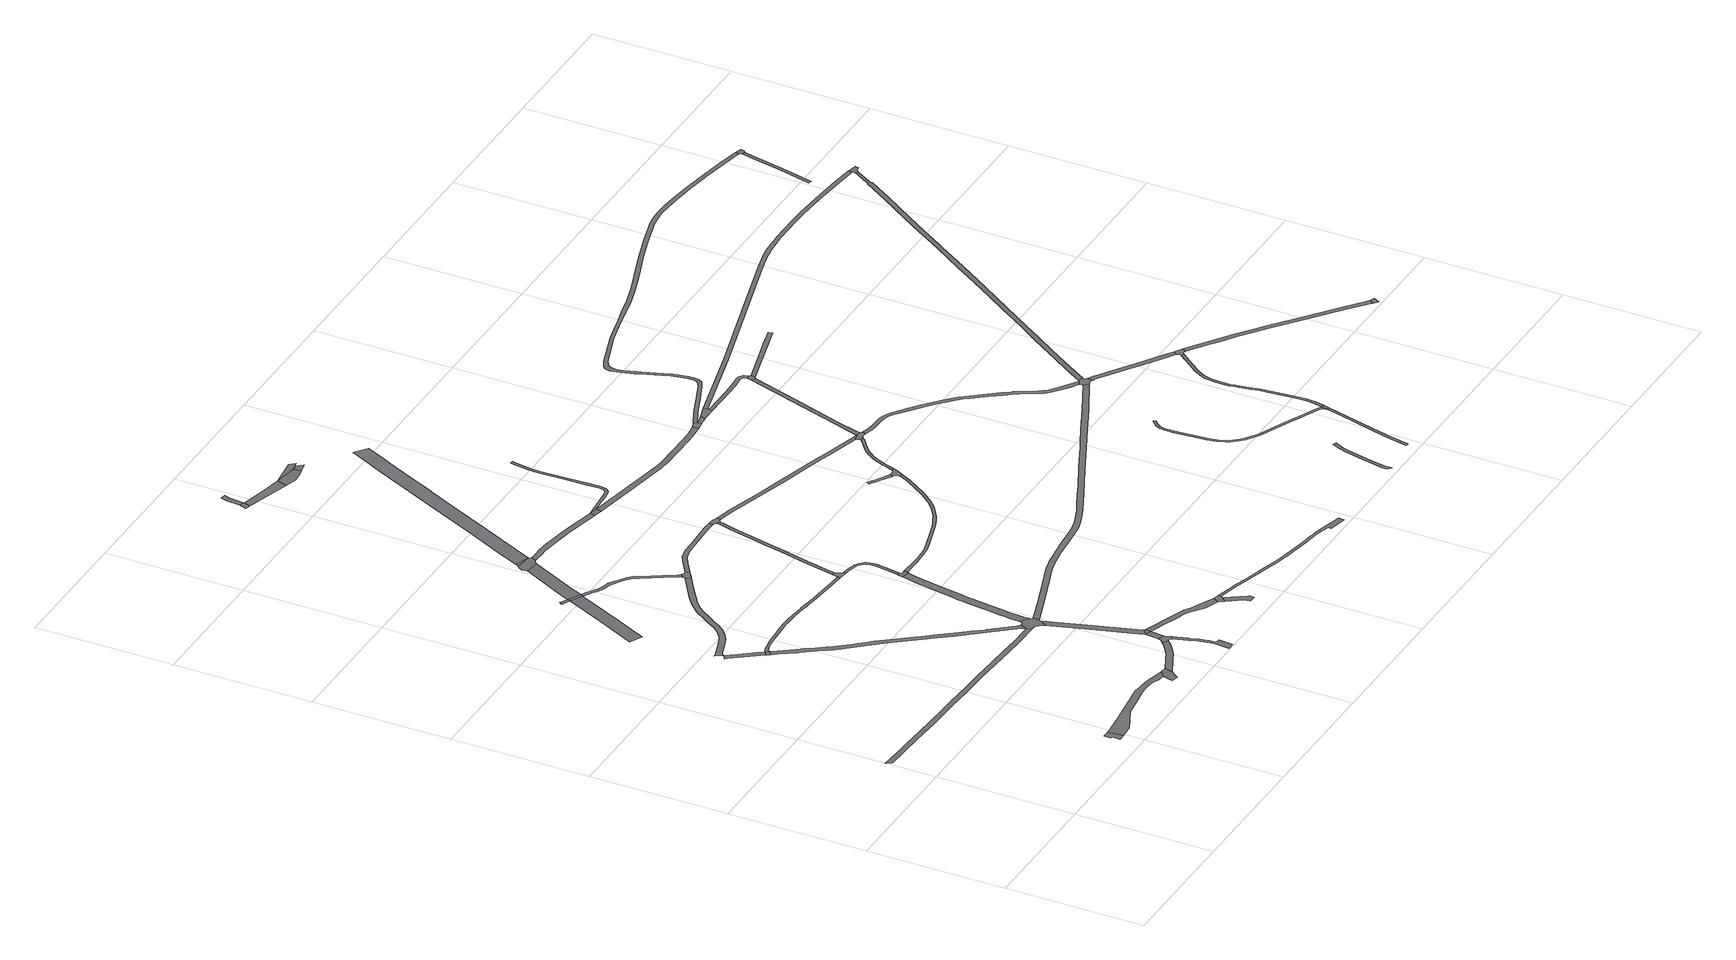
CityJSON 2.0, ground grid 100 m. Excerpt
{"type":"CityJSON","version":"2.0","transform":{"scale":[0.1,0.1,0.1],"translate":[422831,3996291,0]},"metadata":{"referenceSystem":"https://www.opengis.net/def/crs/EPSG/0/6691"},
"CityObjects":{
"road1":{"type":"Road","attributes":{"RoadStructureAttribute.sectionType":"4"},"geometry":[{"type":"MultiSurface","lod":"1","boundaries":[[[0,1,2,3,4,5]]]}]},
"road2":{"type":"Road","attributes":{"RoadStructureAttribute.sectionType":"1"},"geometry":[{"type":"MultiSurface","lod":"1","boundaries":[[[6,7,8,9,10,11,12,13,14,15,16,17,18,19,20,21,22,23,24,25,26,27,28,29,30,31,32]]]}]},
"road3":{"type":"Road","attributes":{"RoadStructureAttribute.sectionType":"1"},"geometry":[{"type":"MultiSurface","lod":"1","boundaries":[[[33,34,35,36,37,38,0,5,39,40,41,42,43,44,45,46,47,48,49,50,51,52,53]]]}]},
"road4":{"type":"Road","attributes":{"RoadStructureAttribute.sectionType":"1"},"geometry":[{"type":"MultiSurface","lod":"1","boundaries":[[[54,55,56,57,58,59,60,61,62,63]]]}]},
"road5":{"type":"Road","attributes":{"RoadStructureAttribute.sectionType":"4"},"geometry":[{"type":"MultiSurface","lod":"1","boundaries":[[[60,59,64,65]]]}]},
"road6":{"type":"Road","attributes":{"RoadStructureAttribute.sectionType":"4"},"geometry":[{"type":"MultiSurface","lod":"1","boundaries":[[[49,48,66,67,68,69,70,71,72]]]}]},
"road7":{"type":"Road","attributes":{"function":"3","RoadStructureAttribute.sectionType":"1"},"geometry":[{"type":"MultiSurface","lod":"1","boundaries":[[[73,74,75,76,77,78,79,80,81,82,83,84]]]}]},
"road8":{"type":"Road","attributes":{"RoadStructureAttribute.sectionType":"1"},"geometry":[{"type":"MultiSurface","lod":"1","boundaries":[[[65,64,85,86,87,88,89,90,91,92,93,94,95,96,97,98,99,100,101,102,103,104,105,106,107,108,109,110,111,112,113,114,115,116,117,118,119,120,121,122,123,124,125,126,127,128,129,130,131,132,133]]]}]},
"road9":{"type":"Road","attributes":{"RoadStructureAttribute.sectionType":"1"},"geometry":[{"type":"MultiSurface","lod":"1","boundaries":[[[134,135,136,137,138,139,140,141,142,143,144,145,146,147,148,149,150,151,152,153,154,155,156,157,54,158,159,160,161,162,163,164,165,166,167,168,169,170,171,172,173,174,175,176,177,178,179,180,181,182,183]]]}]},
"road10":{"type":"Road","attributes":{"RoadStructureAttribute.sectionType":"1"},"geometry":[{"type":"MultiSurface","lod":"1","boundaries":[[[184,185,186,73,187,188]]]}]},
"road11":{"type":"Road","attributes":{"RoadStructureAttribute.sectionType":"1"},"geometry":[{"type":"MultiSurface","lod":"1","boundaries":[[[189,190,191,192,193,194,195,72,71,196,197,198,199,200,201]]]}]},
"road12":{"type":"Road","attributes":{"function":"3","RoadStructureAttribute.sectionType":"4"},"geometry":[{"type":"MultiSurface","lod":"1","boundaries":[[[187,73,84,83,82,202,203,204]]]}]},
"road13":{"type":"Road","attributes":{"RoadStructureAttribute.sectionType":"1"},"geometry":[{"type":"MultiSurface","lod":"1","boundaries":[[[205,206,207,208,209,210,211,60,65,212,213,214,215,216,217,218,219,220,221,222,223,224,225,226,227,228,229,230,231,232,233,234,235,236,237,238,239,240,241,242,243,244]]]}]},
"road14":{"type":"Road","attributes":{"function":"3","RoadStructureAttribute.sectionType":"1"},"geometry":[{"type":"MultiSurface","lod":"1","boundaries":[[[245,246,187,204,203,202,247,248,249]]]}]},
"road15":{"type":"Road","attributes":{"RoadStructureAttribute.sectionType":"4"},"geometry":[{"type":"MultiSurface","lod":"1","boundaries":[[[250,251,252,189,201,253,254,255,256,257,258,259,260]]]}]},
"road16":{"type":"Road","attributes":{"RoadStructureAttribute.sectionType":"1"},"geometry":[{"type":"MultiSurface","lod":"1","boundaries":[[[259,258,261,262,263,264,265,266,267,268,269,270,271,272,273,274,275,276,277,278,279,280]]]}]},
"road17":{"type":"Road","attributes":{"RoadStructureAttribute.sectionType":"4"},"geometry":[{"type":"MultiSurface","lod":"1","boundaries":[[[281,282,283,284,285,286,287,288,289,105,104,16,15,290,291,292,293,294,295,296,297,298,299,300,301,302,303,304,305,306,307,308]]]}]},
"road18":{"type":"Road","attributes":{"RoadStructureAttribute.sectionType":"1"},"geometry":[{"type":"MultiSurface","lod":"1","boundaries":[[[309,310,250,260,311]]]}]},
"road19":{"type":"Road","attributes":{"RoadStructureAttribute.sectionType":"1"},"geometry":[{"type":"MultiSurface","lod":"1","boundaries":[[[202,82,312,313,314,315,316,317,318,319,320,321,322,323,324,325,326,327,328,329,330,331,332,333,334,335,336,337,338,339,340,341,342,343,344,345,346,347,348,349,350,351,352,353,354]]]}]},
"road20":{"type":"Road","attributes":{"RoadStructureAttribute.sectionType":"1"},"geometry":[{"type":"MultiSurface","lod":"1","boundaries":[[[296,295,355,356,309,357,358,359]]]}]},
"road21":{"type":"Road","attributes":{"RoadStructureAttribute.sectionType":"4"},"geometry":[{"type":"MultiSurface","lod":"1","boundaries":[[[357,309,311,360,361,362]]]}]},
"road22":{"type":"Road","attributes":{"function":"3","RoadStructureAttribute.sectionType":"4"},"geometry":[{"type":"MultiSurface","lod":"1","boundaries":[[[363,364,365,366,367,368,369,370,371,245,249,372,373,374,375,376,377,378,379,380,381,382]]]}]},
"road23":{"type":"Road","attributes":{"function":"3","RoadStructureAttribute.sectionType":"1"},"geometry":[{"type":"MultiSurface","lod":"1","boundaries":[[[383,363,382]]]}]},
"road24":{"type":"Road","attributes":{"RoadStructureAttribute.sectionType":"4"},"geometry":[{"type":"MultiSurface","lod":"1","boundaries":[[[334,333,384,385,386,134,183,387,388,389,390,391,392,393,394]]]}]},
"road25":{"type":"Road","attributes":{"RoadStructureAttribute.sectionType":"1"},"geometry":[{"type":"MultiSurface","lod":"1","boundaries":[[[395,396,397,398,399,400,401,402,403,404,405,406,407,408,409,410,411,281,308,412,413,414,415,416,417,418,419,420,421,422,423]]]}]},
"road26":{"type":"Road","attributes":{"RoadStructureAttribute.sectionType":"1"},"geometry":[{"type":"MultiSurface","lod":"1","boundaries":[[[360,311,424,425,426,427,428,429,430,431,432,433,434,435,436,437,438,439,440,441,442]]]}]},
"road27":{"type":"Road","attributes":{"RoadStructureAttribute.sectionType":"4"},"geometry":[{"type":"MultiSurface","lod":"1","boundaries":[[[443,234,233,444,445,446,447,448,449,450,451,452,453]]]}]},
"road28":{"type":"Road","attributes":{"RoadStructureAttribute.sectionType":"1"},"geometry":[{"type":"MultiSurface","lod":"1","boundaries":[[[446,445,454,455,456,457,458,459,460,461,462,463,464,465,466,467,468,469,470,471,472,473,474,475,476,477,478,479,480,481,482,483]]]}]},
"road29":{"type":"Road","attributes":{"RoadStructureAttribute.sectionType":"4"},"geometry":[{"type":"MultiSurface","lod":"1","boundaries":[[[467,484,485,395,423,486,487,488,489,490,491,492,493,468]]]}]},
"road30":{"type":"Road","attributes":{"RoadStructureAttribute.sectionType":"4"},"geometry":[{"type":"MultiSurface","lod":"1","boundaries":[[[436,435,494,495,496,497,498]]]}]},
"road31":{"type":"Road","attributes":{"RoadStructureAttribute.sectionType":"1"},"geometry":[{"type":"MultiSurface","lod":"1","boundaries":[[[377,376,499,500,501,502,503,504,505,506,507,508,509,510,511,512]]]}]},
"road32":{"type":"Road","attributes":{"RoadStructureAttribute.sectionType":"4"},"geometry":[{"type":"MultiSurface","lod":"1","boundaries":[[[513,514,515,516,517]]]}]},
"road33":{"type":"Road","attributes":{"RoadStructureAttribute.sectionType":"1"},"geometry":[{"type":"MultiSurface","lod":"1","boundaries":[[[518,519,520,521,522,523,524,525,526,527,528,390,389,529,530,531,532,533,534,535,536,537,538,539,540,541,542,543]]]}]},
"road34":{"type":"Road","attributes":{"RoadStructureAttribute.sectionType":"1"},"geometry":[{"type":"MultiSurface","lod":"1","boundaries":[[[495,494,544,545,546,547,548,549,550]]]}]},
"road35":{"type":"Road","attributes":{"RoadStructureAttribute.sectionType":"1"},"geometry":[{"type":"MultiSurface","lod":"1","boundaries":[[[551,552,513,517,553,554,555]]]}]},
"road36":{"type":"Road","attributes":{"RoadStructureAttribute.sectionType":"1"},"geometry":[{"type":"MultiSurface","lod":"1","boundaries":[[[556,557,558,559,560,561,562,563,564,443,453,565,566,567,568,569,570,571,572]]]}]},
"road37":{"type":"Road","attributes":{"RoadStructureAttribute.sectionType":"1"},"geometry":[{"type":"MultiSurface","lod":"1","boundaries":[[[517,516,573,574,575,576,577,578,579,580,581]]]}]},
"road38":{"type":"Road","attributes":{"function":"3","RoadStructureAttribute.sectionType":"3"},"geometry":[{"type":"MultiSurface","lod":"1","boundaries":[[[582,583,584,585,586,587,588,589,590,591,592,593,594,383,382,595,596,597,598,599,600,601,602,603,604,605,606,607,608,609,610]]]}]},
"road39":{"type":"Road","attributes":{"RoadStructureAttribute.sectionType":"4"},"geometry":[{"type":"MultiSurface","lod":"1","boundaries":[[[506,505,611,612]]]}]},
"road40":{"type":"Road","attributes":{"RoadStructureAttribute.sectionType":"4"},"geometry":[{"type":"MultiSurface","lod":"1","boundaries":[[[543,542,613,614,615,616,617,556,572,618,619,620,621,622,623,624,625,626,627,628]]]}]},
"road41":{"type":"Road","attributes":{"RoadStructureAttribute.sectionType":"4"},"geometry":[{"type":"MultiSurface","lod":"1","boundaries":[[[578,577,629,630,631,632,633]]]}]},
"road42":{"type":"Road","attributes":{"RoadStructureAttribute.sectionType":"1"},"geometry":[{"type":"MultiSurface","lod":"1","boundaries":[[[634,635,578,633,636]]]}]},
"road43":{"type":"Road","attributes":{"RoadStructureAttribute.sectionType":"1"},"geometry":[{"type":"MultiSurface","lod":"1","boundaries":[[[637,632,631,638]]]}]},
"road44":{"type":"Road","attributes":{"RoadStructureAttribute.sectionType":"1"},"geometry":[{"type":"MultiSurface","lod":"1","boundaries":[[[639,640,641,642,643,644,645,646,647,648,649,650,651,652,653,654,655,656,657,487,486,658,659,660,661,662,663,664,665,666,667,668,669,670,671,672,673,674,675,676,677,678,679,680]]]}]},
"road45":{"type":"Road","attributes":{"RoadStructureAttribute.sectionType":"1"},"geometry":[{"type":"MultiSurface","lod":"1","boundaries":[[[497,496,681,682,683,684,685,686,687,688,689,690,691,692,693,694,695,696,697,698,699,700,701,702,703,704,705,706,707,708,709,710,711,712,713,714,715]]]}]},
"road46":{"type":"Road","attributes":{"RoadStructureAttribute.sectionType":"1"},"geometry":[{"type":"MultiSurface","lod":"1","boundaries":[[[716,717,718,719,720,721,722,723,724,725,726,727,728,729,730,506,612,731,732,733,734,735,736,737,738,739,740,741,742,743,744,745,746]]]}]},
"road47":{"type":"Road","attributes":{"RoadStructureAttribute.sectionType":"1"},"geometry":[{"type":"MultiSurface","lod":"1","boundaries":[[[612,611,747,748,749,750,751,752,753,754,755,756,757,758,759,760,761,762,763,764,765,766]]]}]},
"road48":{"type":"Road","attributes":{"RoadStructureAttribute.sectionType":"1"},"geometry":[{"type":"MultiSurface","lod":"1","boundaries":[[[624,623,767,768,769,770,771,772,773,774,775,776,777,778,779,780,781,782,783,784,785]]]}]},
"road49":{"type":"Road","attributes":{"RoadStructureAttribute.sectionType":"1"},"geometry":[{"type":"MultiSurface","lod":"1","boundaries":[[[786,787,788,789,790,791,792,793,794,795,796,797,798,799,800,801,802,803,804,805,806,807,808,809,810,811,812,813,814,815,816,304,303,817,818,819,820,821,822,823,824,825,826,827,828,829,830,831,832,833,834,835,836]]]}]},
"road50":{"type":"Road","attributes":{"RoadStructureAttribute.sectionType":"1"},"geometry":[{"type":"MultiSurface","lod":"1","boundaries":[[[837,838,839,840,841,842,843]]]}]},
"road51":{"type":"Road","attributes":{"RoadStructureAttribute.sectionType":"4"},"geometry":[{"type":"MultiSurface","lod":"1","boundaries":[[[844,845,846,847,848,841,840,849,850,851,852,853,854,855,856,639,680,857,858]]]}]},
"road52":{"type":"Road","attributes":{"RoadStructureAttribute.sectionType":"1"},"geometry":[{"type":"MultiSurface","lod":"1","boundaries":[[[859,860,861,862,863,864,865,866,867,868,869,870,871,872,844,858,873,874,875,876,877,878,879,880,881,882,883,884,885,886,887]]]}]},
"road53":{"type":"Road","attributes":{"RoadStructureAttribute.sectionType":"4"},"geometry":[{"type":"MultiSurface","lod":"1","boundaries":[[[888,757,756,889,890,891,892]]]}]},
"road54":{"type":"Road","attributes":{"RoadStructureAttribute.sectionType":"4"},"geometry":[{"type":"MultiSurface","lod":"1","boundaries":[[[777,776,893,894,895,896,897,898,860,859,899,900,901,902,903,904,905,906,907]]]}]},
"road55":{"type":"Road","attributes":{"RoadStructureAttribute.sectionType":"1"},"geometry":[{"type":"MultiSurface","lod":"1","boundaries":[[[908,909,891,890,910,911]]]}]},
"road56":{"type":"Road","attributes":{"RoadStructureAttribute.sectionType":"4"},"geometry":[{"type":"MultiSurface","lod":"1","boundaries":[[[912,913,908,911,914,915,916,917,918,919]]]}]},
"road57":{"type":"Road","attributes":{"RoadStructureAttribute.sectionType":"1"},"geometry":[{"type":"MultiSurface","lod":"1","boundaries":[[[920,921,922,777,907,923,924,925,926,927,928,929,930]]]}]},
"road58":{"type":"Road","attributes":{"RoadStructureAttribute.sectionType":"1"},"geometry":[{"type":"MultiSurface","lod":"1","boundaries":[[[931,932,933,934,935,936,937,938,939,940,941,942,943,944,945,946,947,948]]]}]},
"road59":{"type":"Road","attributes":{"RoadStructureAttribute.sectionType":"1"},"geometry":[{"type":"MultiSurface","lod":"1","boundaries":[[[949,950,951,952,953,954,915,914,955,956,957,958,959,960,961,962,963,964,965,966,967,968,969,970,971,972,973]]]}]},
"road60":{"type":"Road","attributes":{"RoadStructureAttribute.sectionType":"1"},"geometry":[{"type":"MultiSurface","lod":"1","boundaries":[[[904,903,974,975,976,977,978,979,980,981,982,983,984,985,986,987,988,989,990,991,992,993,994,995,996,997,998,999,1000,1001,1002,1003,1004,1005,1006,1007,1008,1009,1010,1011,1012,1013,1014,1015,1016,1017,1018,1019,1020,1021,1022,1023,1024]]]}]},
"road61":{"type":"Road","attributes":{"RoadStructureAttribute.sectionType":"4"},"geometry":[{"type":"MultiSurface","lod":"1","boundaries":[[[968,967,1025,1026,1027,1028,920,930,1029,1030,1031,1032,1033,1034,1035,1036,1037,1038,1039]]]}]},
"road62":{"type":"Road","attributes":{"RoadStructureAttribute.sectionType":"1"},"geometry":[{"type":"MultiSurface","lod":"1","boundaries":[[[1040,1041,1042,1043,1044,1045,1046,1047,1048,1049,1050,1051,1052,1053,1054,1055,1056,1057,1058,1059,1060,1061,1062,1063,1064,1065,1066,1067,1068,1069,1070,1071,1072,1073,1074,1075,1076,1077,1078,1079,1080,1081,1082,1083,1084,1085,1086,1087,1088,1089]]]}]},
"road63":{"type":"Road","attributes":{"RoadStructureAttribute.sectionType":"1"},"geometry":[{"type":"MultiSurface","lod":"1","boundaries":[[[1067,1090,1091,1092,1093,1094,1095,1096,1097,1098,1099,1100,1101]]]}]},
"road64":{"type":"Road","attributes":{"RoadStructureAttribute.sectionType":"1"},"geometry":[{"type":"MultiSurface","lod":"1","boundaries":[[[1102,1103,1104,1035,1034,1105,1106,1107,1108]]]}]},
"road65":{"type":"Road","attributes":{"RoadStructureAttribute.sectionType":"4"},"geometry":[{"type":"MultiSurface","lod":"1","boundaries":[[[1068,1067,1101,1109]]]}]},
"road66":{"type":"Road","attributes":{"RoadStructureAttribute.sectionType":"4"},"geometry":[{"type":"MultiSurface","lod":"1","boundaries":[[[1110,1111,1112,1113,1114,1115,999,998,1116,1117,1118,1119,1120,1121,1122,1123,786,836,1124,1125,1126,1127,1128,1129,1130,1131,1132,1133,1134,1135,1136,1137,1138,1139]]]}]},
"road67":{"type":"Road","attributes":{"RoadStructureAttribute.sectionType":"1"},"geometry":[{"type":"MultiSurface","lod":"1","boundaries":[[[1140,1141,1142,1143,1144,1145,1146,1147,1148,1149,1150,1151,1152,1153,1154,1155,1156,1157,1158,1159,1160,1161,1162,1068,1109,1163,1164,1165,1166,1167,1168,1169,1170,1171,1172,1173,1174,1175,1176,1177,1178,1179,1180,1181,1182,1183,1184,1185]]]}]},
"road68":{"type":"Road","attributes":{"RoadStructureAttribute.sectionType":"1"},"geometry":[{"type":"MultiSurface","lod":"1","boundaries":[[[1131,1130,1186,1187,1188,1189,1190,1191,1192,1193,1194,1195,1196,1197,1198,1199]]]}]},
"road69":{"type":"Road","attributes":{"RoadStructureAttribute.sectionType":"4"},"geometry":[{"type":"MultiSurface","lod":"1","boundaries":[[[1194,1193,1200,1201,1202,1203,1204,1205,1140,1185,1206,1207,1208,1209,1210,1211,1212,1213]]]}]},
"road70":{"type":"Road","attributes":{"RoadStructureAttribute.sectionType":"1"},"geometry":[{"type":"MultiSurface","lod":"1","boundaries":[[[1214,1215,1216,1217,1218,1219,1220,1221,1222,1223,1224,1225,1226,1227,1228,1229,1230,1231,1232,1233,1234,1235,1236,1237,1238,1239,1240,1241,1242,1243,1244,1245,1246,1247,1248,1249,888,892,1250,1251,1252,1253,1254,1255,1256,1257,1258,1259,1260,1261,1262,1263,1264,1265,1266,1267,1268,1269,1270,1271,1272,1273,1274,1275,1276,1277,1278,1279,1280,1281,1282,1283,1284,1285,1286,1287,1288,1289,1290,1291,1292,1293,1294,1295,1296,1297,1298,1299]]]}]},
"road71":{"type":"Road","attributes":{"RoadStructureAttribute.sectionType":"1"},"geometry":[{"type":"MultiSurface","lod":"1","boundaries":[[[1300,1301,1302,1303,1304,1305,1306,1307,1308,1309,912,919,1310,1311,1312,1313,1314,1315,1316,1317,1318,1319,1320,1321,1322,1323,1324,1325,1326,1327,1328,1329,1330,1331,1332,1333,1334]]]}]},
"road72":{"type":"Road","attributes":{"RoadStructureAttribute.sectionType":"1"},"geometry":[{"type":"MultiSurface","lod":"1","boundaries":[[[1213,1212,1335,1336,1337,1338,1339,1340,1341,1342,1343,1344,1345,1346,1347,1348,1349,1350,1351,1352,1353,1354,1355,1356,1357,1358]]]}]},
"road73":{"type":"Road","attributes":{"RoadStructureAttribute.sectionType":"1"},"geometry":[{"type":"MultiSurface","lod":"1","boundaries":[[[1359,1360,1361,1362,1363,1364,1365,1366,1367,1368,1369,1370,1371,1372,1373,1374,1375,1376,1377,1378,1379,1380,1381,1110,1139,1382,1383,1384,1385,1386,1387,1388,1389,1390,1391,1392,1393,1394,1395,1396,1397,1398,1399,1400]]]}]},
"road74":{"type":"Road","attributes":{"RoadStructureAttribute.sectionType":"4"},"geometry":[{"type":"MultiSurface","lod":"1","boundaries":[[[1351,1350,1401,1402]]]}]},
"road75":{"type":"Road","attributes":{"RoadStructureAttribute.sectionType":"1"},"geometry":[{"type":"MultiSurface","lod":"1","boundaries":[[[1403,1404,1405,1406,1407,1408,1409,1410]]]}]},
"road76":{"type":"Road","attributes":{"RoadStructureAttribute.sectionType":"4"},"geometry":[{"type":"MultiSurface","lod":"1","boundaries":[[[1328,1327,1411,1412,1413,1414,1415,1416,1359,1400,1417,1418,1419,1420,1421,1422,1423,1424]]]}]},
"road77":{"type":"Road","attributes":{"RoadStructureAttribute.sectionType":"4"},"geometry":[{"type":"MultiSurface","lod":"1","boundaries":[[[1293,1292,1425,1426,1427,1428,1403,1410,1429,1430,1431,1432,1433]]]}]}
},
"vertices":[
[979,254,0],[930,254,0],[930,209,0],[944,200,0],[942,146,0],[992,144,0],
[2,1369,0],[30,1329,0],[354,1313,0],[575,1301,0],[816,1293,0],[999,1283,0],[1210,1277,0],[1561,1258,0],[1689,1250,0],[1884,1250,0],[1855,1286,0],[1843,1285,0],[1689,1285,0],[1562,1293,0],[1395,1302,0],[1211,1312,0],[1034,1317,0],[1001,1318,0],[817,1328,0],[768,1329,0],[730,1331,0],[576,1336,0],[455,1342,0],[360,1347,0],[356,1348,0],[285,1351,0],[219,1355,0],
[1502,320,0],[1489,319,0],[1388,304,0],[1257,285,0],[1178,277,0],[984,254,0],[1090,156,0],[1264,236,0],[1393,254,0],[1496,269,0],[1517,272,0],[1550,276,0],[1577,274,0],[1647,264,0],[1694,245,0],[1742,237,0],[1783,273,0],[1652,304,0],[1581,313,0],[1550,316,0],[1542,317,0],
[695,2881,0],[663,2857,0],[672,2844,0],[716,2784,0],[802,2669,0],[820,2643,0],[853,2665,0],[834,2692,0],[822,2709,0],[749,2808,0],
[838,2617,0],[871,2640,0],
[1738,219,0],[1730,184,0],[1725,161,0],[1769,151,0],[1785,171,0],[1817,212,0],[1832,269,0],
[837,4061,0],[699,3769,0],[593,3545,0],[569,3497,0],[659,3452,0],[683,3501,0],[709,3556,0],[789,3727,0],[823,3797,0],[925,4014,0],[912,4021,0],[850,4054,0],
[851,2598,0],[868,2574,0],[939,2472,0],[961,2445,0],[971,2433,0],[992,2400,0],[1011,2371,0],[1049,2313,0],[1078,2273,0],[1156,2181,0],[1218,2107,0],[1257,2064,0],[1302,2009,0],[1461,1799,0],[1477,1778,0],[1566,1664,0],[1703,1491,0],[1738,1447,0],[1850,1312,0],[1862,1293,0],[1885,1333,0],[1880,1335,0],[1876,1337,0],[1873,1340,0],[1870,1343,0],[1863,1351,0],[1736,1506,0],[1730,1513,0],[1675,1586,0],[1627,1650,0],[1567,1728,0],[1523,1784,0],[1493,1823,0],[1454,1874,0],[1451,1878,0],[1410,1932,0],[1392,1956,0],[1333,2033,0],[1287,2090,0],[1249,2133,0],[1213,2175,0],[1187,2207,0],[1110,2297,0],[1082,2336,0],[1044,2393,0],[1003,2457,0],[989,2475,0],[971,2496,0],[900,2597,0],
[1415,3522,0],[1226,3396,0],[1167,3355,0],[1150,3338,0],[1120,3309,0],[1105,3294,0],[1085,3268,0],[1033,3194,0],[1002,3147,0],[987,3123,0],[968,3091,0],[953,3073,0],[939,3056,0],[924,3042,0],[905,3026,0],[903,3025,0],[879,3008,0],[857,2995,0],[805,2975,0],[801,2973,0],[718,2946,0],[694,2940,0],[672,2935,0],[662,2934,0],[695,2883,0],[700,2891,0],[704,2895,0],[709,2899,0],[717,2903,0],[730,2908,0],[815,2935,0],[846,2948,0],[874,2959,0],[901,2974,0],[929,2994,0],[950,3012,0],[968,3028,0],[984,3047,0],[1000,3068,0],[1035,3125,0],[1037,3128,0],[1066,3171,0],[1117,3244,0],[1136,3268,0],[1148,3281,0],[1178,3310,0],[1192,3324,0],[1249,3363,0],[1321,3412,0],[1437,3489,0],
[791,4114,0],[777,4092,0],[802,4079,0],[847,4083,0],[813,4102,0],
[2100,424,0],[2081,403,0],[2014,355,0],[1987,340,0],[1949,324,0],[1921,311,0],[1846,276,0],[1940,270,0],[2007,300,0],[2038,317,0],[2089,354,0],[2111,369,0],[2140,401,0],
[936,4036,0],[922,4043,0],[860,4076,0],
[1207,2710,0],[1160,2707,0],[1052,2700,0],[986,2695,0],[943,2690,0],[919,2686,0],[886,2677,0],[872,2643,0],[876,2648,0],[880,2652,0],[884,2655,0],[892,2658,0],[923,2667,0],[946,2671,0],[983,2675,0],[987,2675,0],[1053,2680,0],[1161,2688,0],[1208,2690,0],[1227,2689,0],[1255,2688,0],[1330,2685,0],[1425,2674,0],[1467,2667,0],[1469,2667,0],[1578,2656,0],[1621,2652,0],[1803,2636,0],[1867,2630,0],[1869,2650,0],[1804,2656,0],[1623,2672,0],[1578,2676,0],[1570,2677,0],[1519,2682,0],[1472,2687,0],[1428,2694,0],[1418,2695,0],[1332,2705,0],[1256,2708,0],
[1037,4468,0],[878,4148,0],[960,4088,0],[977,4123,0],[1141,4454,0],
[2131,465,0],[2131,462,0],[2125,450,0],[2145,403,0],[2146,404,0],[2150,404,0],[2163,401,0],[2166,399,0],[2170,396,0],[2195,404,0],[2179,453,0],
[2174,385,0],[2207,285,0],[2224,230,0],[2229,211,0],[2236,167,0],[2241,126,0],[2242,110,0],[2232,9,0],[2287,9,0],[2298,114,0],[2267,118,0],[2266,128,0],[2261,171,0],[2259,179,0],[2253,216,0],[2252,222,0],[2249,236,0],[2230,293,0],[2228,301,0],[2204,376,0],
[1919,1361,0],[1917,1349,0],[1916,1345,0],[1913,1341,0],[1909,1338,0],[1906,1336,0],[1901,1334,0],[1896,1332,0],[1890,1332,0],[1897,1248,0],[1902,1247,0],[1911,1243,0],[1919,1237,0],[1927,1229,0],[1950,1192,0],[1986,1245,0],[1986,1247,0],[1985,1250,0],[1985,1253,0],[1986,1254,0],[1987,1256,0],[1988,1258,0],[1993,1260,0],[1996,1303,0],[1988,1304,0],[1983,1307,0],[1978,1313,0],[1977,1320,0],
[2144,566,0],[2134,476,0],[2190,553,0],
[955,3998,0],[960,3995,0],[963,3993,0],[984,3981,0],[996,3971,0],[1021,3955,0],[1046,3939,0],[1064,3932,0],[1075,3929,0],[1099,3924,0],[1114,3921,0],[1130,3915,0],[1150,3903,0],[1184,3880,0],[1224,3853,0],[1241,3840,0],[1253,3829,0],[1264,3814,0],[1283,3785,0],[1362,3651,0],[1399,3588,0],[1424,3543,0],[1444,3564,0],[1432,3583,0],[1384,3663,0],[1304,3798,0],[1285,3828,0],[1272,3846,0],[1257,3860,0],[1238,3873,0],[1198,3900,0],[1164,3924,0],[1140,3938,0],[1121,3945,0],[1105,3948,0],[1081,3953,0],[1072,3956,0],[1058,3961,0],[1035,3976,0],[1011,3992,0],[999,4001,0],[974,4016,0],[971,4018,0],
[2037,909,0],[2119,646,0],[2186,601,0],[2182,611,0],[2085,924,0],
[2196,594,0],[2190,597,0],[2188,598,0],
[1061,4544,0],[1056,4541,0],[1054,4540,0],[1051,4540,0],[1029,4504,0],[1033,4499,0],[1037,4492,0],[1038,4486,0],[1038,4477,0],[1146,4463,0],[1150,4467,0],[1157,4474,0],[1162,4476,0],[1171,4479,0],[1189,4516,0],[1186,4518,0],[1182,4520,0],[1180,4523,0],[1178,4527,0],[1179,4533,0],
[1074,4568,0],
[1424,3540,0],[1423,3535,0],[1421,3529,0],[1447,3495,0],[1476,3516,0],[1492,3527,0],[1476,3552,0],[1470,3551,0],[1463,3551,0],[1454,3554,0],[1452,3557,0],
[2058,2275,0],[2052,2245,0],[2027,2132,0],[2026,2127,0],[1997,1968,0],[1995,1956,0],[1977,1846,0],[1976,1844,0],[1973,1822,0],[1969,1794,0],[1965,1767,0],[1953,1672,0],[1948,1626,0],[1947,1626,0],[1931,1512,0],[1925,1464,0],[1923,1437,0],[1980,1366,0],[1982,1433,0],[1984,1458,0],[1990,1503,0],[2007,1618,0],[2025,1759,0],[2032,1813,0],[2036,1836,0],[2056,1958,0],[2086,2121,0],[2110,2232,0],[2118,2267,0],
[2250,532,0],[2296,515,0],[2390,482,0],[2432,467,0],[2452,460,0],[2486,448,0],[2489,447,0],[2498,444,0],[2539,416,0],[2551,406,0],[2601,363,0],[2703,329,0],[2726,369,0],[2646,409,0],[2594,433,0],[2562,449,0],[2517,479,0],[2504,485,0],[2445,505,0],
[1879,2696,0],[1928,2624,0],[1937,2622,0],[1939,2642,0],[1925,2654,0],[1920,2658,0],[1916,2663,0],[1912,2670,0],[1910,2676,0],[1908,2683,0],[1907,2690,0],
[1980,2615,0],[2022,2606,0],[2040,2601,0],[2051,2596,0],[2068,2585,0],[2080,2573,0],[2087,2563,0],[2091,2554,0],[2095,2540,0],[2098,2522,0],[2099,2504,0],[2097,2482,0],[2085,2400,0],[2070,2320,0],[2090,2316,0],[2105,2396,0],[2115,2469,0],[2117,2480,0],[2119,2503,0],[2118,2523,0],[2118,2524,0],[2115,2544,0],[2110,2561,0],[2105,2573,0],[2095,2586,0],[2080,2601,0],[2061,2613,0],[2048,2620,0],[2027,2626,0],[1984,2635,0],
[2067,2305,0],[2065,2305,0],[2125,2271,0],[2126,2299,0],[2103,2299,0],[2096,2301,0],[2093,2302,0],[2091,2304,0],[2090,2307,0],[2089,2311,0],
[2728,291,0],[2761,323,0],[2772,338,0],[2776,358,0],[2762,361,0],
[1213,4476,0],[1243,4475,0],[1305,4475,0],[1382,4466,0],[1600,4431,0],[1607,4429,0],[1832,4382,0],[1840,4421,0],[1607,4470,0],[1600,4471,0],[1387,4506,0],[1307,4515,0],[1244,4515,0],[1230,4515,0],
[912,6483,0],[895,6432,0],[921,6423,0],[932,6420,0],[947,6471,0],
[2010,3683,0],[1832,3675,0],[1794,3674,0],[1719,3671,0],[1701,3670,0],[1688,3667,0],[1654,3658,0],[1635,3652,0],[1608,3638,0],[1590,3626,0],[1574,3616,0],[1499,3531,0],[1589,3590,0],[1590,3591,0],[1596,3595,0],[1623,3611,0],[1644,3622,0],[1647,3624,0],[1663,3629,0],[1694,3638,0],[1705,3640,0],[1721,3641,0],[1833,3645,0],[2011,3653,0],[2076,3652,0],[2076,3682,0],
[2800,187,0],[2808,144,0],[2854,141,0],[2860,164,0],[2862,175,0],[2856,184,0],[2766,316,0],
[935,6626,0],[920,6577,0],[957,6558,0],[963,6582,0],[972,6620,0],
[2097,3633,0],[2098,3629,0],[2097,3623,0],[2094,3612,0],[2071,3518,0],[2010,3270,0],[2003,3235,0],[1975,3109,0],[1928,2920,0],[1907,2709,0],[1952,2914,0],[1999,3104,0],[2035,3265,0],[2095,3512,0],[2119,3606,0],[2122,3619,0],[2124,3627,0],
[969,6409,0],[991,6402,0],[996,6401,0],[1014,6396,0],[1260,6321,0],[1282,6395,0],[1132,6422,0],[1131,6423,0],[972,6463,0],
[1806,6114,0],[1728,5950,0],[1710,5913,0],[1615,5714,0],[1596,5675,0],[1552,5582,0],[1510,5492,0],[1412,5284,0],[1266,4976,0],[1134,4699,0],[1107,4641,0],[1078,4577,0],[1074,4569,0],[1181,4538,0],[1189,4555,0],[1218,4619,0],[1233,4652,0],[1365,4929,0],[1511,5237,0],[1612,5450,0],[1615,5456,0],[1652,5535,0],[1710,5658,0],[1805,5857,0],[1816,5879,0],[1823,5894,0],[1896,6047,0],[1883,6055,0],[1818,6104,0],
[1894,4368,0],[1903,4407,0],
[2082,3650,0],[2086,3649,0],[2090,3646,0],[2093,3642,0],[2095,3638,0],[2127,3631,0],[2130,3633,0],[2135,3636,0],[2139,3637,0],[2145,3638,0],[2152,3637,0],[2159,3666,0],[2127,3674,0],[2122,3676,0],[2103,3680,0],[2083,3682,0],
[1344,6296,0],[1419,6305,0],[1461,6313,0],[1451,6363,0],[1450,6366,0],
[1492,6422,0],[1400,6410,0],[1523,6382,0],
[1496,6372,0],[1530,6327,0],
[3138,2839,0],[3132,2823,0],[3102,2764,0],[3052,2689,0],[2998,2609,0],[2933,2533,0],[2893,2493,0],[2845,2457,0],[2801,2431,0],[2755,2408,0],[2714,2390,0],[2673,2376,0],[2603,2354,0],[2480,2318,0],[2432,2306,0],[2399,2301,0],[2362,2297,0],[2316,2294,0],[2259,2294,0],[2131,2272,0],[2156,2273,0],[2259,2274,0],[2316,2274,0],[2364,2277,0],[2402,2281,0],[2436,2286,0],[2486,2299,0],[2609,2335,0],[2680,2357,0],[2721,2371,0],[2763,2390,0],[2811,2414,0],[2856,2441,0],[2906,2478,0],[2931,2503,0],[2948,2519,0],[3014,2597,0],[3037,2632,0],[3069,2678,0],[3119,2754,0],[3150,2815,0],[3158,2828,0],
[2792,334,0],[2913,304,0],[3043,267,0],[3048,266,0],[3153,238,0],[3173,233,0],[3302,196,0],[3391,176,0],[3403,173,0],[3466,162,0],[3593,140,0],[3641,133,0],[3698,125,0],[3725,122,0],[3826,95,0],[3822,70,0],[3949,42,0],[3959,86,0],[3877,104,0],[3831,114,0],[3729,142,0],[3700,145,0],[3688,147,0],[3597,160,0],[3505,176,0],[3469,182,0],[3422,190,0],[3395,195,0],[3307,216,0],[3176,253,0],[3158,258,0],[3048,286,0],[2918,323,0],[2915,324,0],[2797,353,0],
[2152,5150,0],[2143,5112,0],[2128,5009,0],[2124,4936,0],[2133,4734,0],[2135,4586,0],[2138,4507,0],[2136,4488,0],[2132,4473,0],[2128,4464,0],[2122,4456,0],[2116,4452,0],[2100,4447,0],[2037,4439,0],[1946,4432,0],[1948,4412,0],[2039,4419,0],[2053,4421,0],[2104,4427,0],[2125,4434,0],[2137,4442,0],[2145,4454,0],[2151,4466,0],[2156,4484,0],[2158,4506,0],[2155,4587,0],[2153,4735,0],[2144,4936,0],[2148,5007,0],[2163,5108,0],[2172,5146,0],
[1948,4357,0],[2170,4317,0],[2473,4263,0],[2529,4255,0],[2560,4251,0],[2599,4248,0],[2894,4244,0],[2956,4246,0],[2997,4248,0],[3069,4256,0],[3065,4296,0],[2994,4288,0],[2954,4286,0],[2894,4284,0],[2601,4288,0],[2564,4291,0],[2534,4294,0],[2480,4303,0],[2367,4323,0],[1956,4396,0],
[2288,3603,0],[2336,3589,0],[2534,3531,0],[2726,3476,0],[2930,3421,0],[3095,3376,0],[3154,3360,0],[3278,3325,0],[3355,3304,0],[3394,3293,0],[3451,3307,0],[3364,3333,0],[3135,3396,0],[3111,3403,0],[3102,3405,0],[2937,3450,0],[2734,3505,0],[2542,3559,0],[2296,3632,0],
[4643,2274,0],[4380,2147,0],[4155,2045,0],[4020,1981,0],[3989,1967,0],[3968,1957,0],[3751,1857,0],[3740,1851,0],[3709,1837,0],[3573,1773,0],[3483,1731,0],[3465,1723,0],[3317,1653,0],[3280,1635,0],[3187,1599,0],[3142,1584,0],[3094,1571,0],[3063,1565,0],[3023,1560,0],[3011,1559,0],[2927,1550,0],[2882,1545,0],[2756,1532,0],[2690,1524,0],[2684,1523,0],[2633,1513,0],[2584,1502,0],[2571,1498,0],[2550,1492,0],[2473,1465,0],[2195,1368,0],[2207,1330,0],[2486,1428,0],[2562,1454,0],[2594,1463,0],[2641,1474,0],[2690,1483,0],[2761,1492,0],[2932,1510,0],[3028,1521,0],[3070,1526,0],[3103,1532,0],[3153,1545,0],[3201,1561,0],[3295,1598,0],[3482,1687,0],[3726,1801,0],[3985,1921,0],[4172,2008,0],[4397,2111,0],[4679,2247,0],
[2975,2994,0],[2961,2973,0],[3094,2890,0],[3114,2880,0],[3126,2903,0],[3106,2912,0],[3065,2937,0],
[3177,2918,0],[3169,2908,0],[3163,2904,0],[3152,2900,0],[3140,2900,0],[3118,2879,0],[3121,2877,0],[3126,2874,0],[3132,2869,0],[3136,2863,0],[3139,2857,0],[3140,2852,0],[3140,2848,0],[3185,2879,0],[3197,2909,0],
[3443,3260,0],[3411,3255,0],[3394,3241,0],[3363,3217,0],[3327,3189,0],[3294,3157,0],[3279,3137,0],[3262,3112,0],[3243,3079,0],[3225,3043,0],[3210,3006,0],[3197,2972,0],[3186,2937,0],[3177,2919,0],[3205,2930,0],[3210,2947,0],[3216,2966,0],[3228,2999,0],[3244,3035,0],[3260,3070,0],[3279,3102,0],[3295,3126,0],[3309,3144,0],[3315,3150,0],[3340,3174,0],[3376,3201,0],[3406,3225,0],[3422,3237,0],[3432,3249,0],
[3110,4316,0],[3104,4259,0],[3128,4263,0],[3124,4291,0],[3123,4295,0],
[3402,3289,0],[3407,3284,0],[3412,3279,0],[3415,3275,0],[3416,3267,0],[3415,3261,0],[3452,3265,0],[3460,3267,0],[3470,3268,0],[3479,3267,0],[3492,3265,0],[3506,3292,0],[3498,3296,0],[3494,3299,0],[3491,3304,0],
[3199,4308,0],[3161,4298,0],[3154,4266,0],[3193,4272,0],
[3294,4336,0],[3277,4331,0],[3303,4272,0],[3303,4300,0],[3301,4302,0],[3300,4303,0],[3300,4305,0],[3302,4306,0],
[3741,4206,0],[3630,3864,0],[3512,3502,0],[3490,3309,0],[3489,3315,0],[3489,3321,0],[3490,3329,0],[3541,3493,0],[3658,3854,0],[3768,4193,0],[3770,4197,0],
[4733,514,0],[4701,448,0],[4686,400,0],[4647,226,0],[4639,185,0],[4626,124,0],[4624,102,0],[4623,87,0],[4623,83,0],[4622,69,0],[4647,48,0],[4648,86,0],[4649,100,0],[4651,120,0],[4671,221,0],[4710,394,0],[4725,439,0],[4755,503,0],
[3709,4307,0],[3630,4298,0],[3536,4296,0],[3420,4297,0],[3311,4298,0],[3306,4299,0],[3419,4272,0],[3432,4272,0],[3515,4271,0],[3536,4271,0],[3631,4273,0],[3710,4282,0],[3723,4281,0],[3733,4277,0],[3740,4272,0],[3744,4268,0],[3747,4258,0],[3748,4253,0],[3749,4246,0],[3775,4250,0],[3771,4265,0],[3766,4281,0],[3757,4291,0],[3745,4299,0],[3728,4306,0],
[3520,3257,0],[3555,3249,0],[3600,3243,0],[3678,3240,0],[3694,3239,0],[3721,3234,0],[3743,3226,0],[3772,3208,0],[3874,3132,0],[4005,3027,0],[4062,2977,0],[4100,2944,0],[4137,2906,0],[4162,2875,0],[4178,2854,0],[4250,2759,0],[4304,2681,0],[4339,2632,0],[4366,2591,0],[4427,2485,0],[4446,2456,0],[4471,2425,0],[4506,2394,0],[4588,2335,0],[4640,2301,0],[4672,2322,0],[4608,2364,0],[4528,2421,0],[4497,2449,0],[4474,2477,0],[4456,2504,0],[4396,2609,0],[4372,2647,0],[4368,2652,0],[4332,2701,0],[4274,2777,0],[4202,2872,0],[4159,2926,0],[4121,2966,0],[4082,3000,0],[4024,3050,0],[3961,3101,0],[3893,3156,0],[3789,3233,0],[3756,3253,0],[3729,3263,0],[3698,3269,0],[3680,3270,0],[3603,3273,0],[3560,3279,0],[3527,3286,0],
[3749,4242,0],[3749,4237,0],[3748,4231,0],[3746,4224,0],[3773,4202,0],[3776,4204,0],[3778,4205,0],[3779,4205,0],[3782,4206,0],[3785,4208,0],[3790,4240,0],[3784,4240,0],[3781,4241,0],[3778,4242,0],[3777,4245,0],
[4462,1676,0],[4437,1654,0],[4416,1629,0],[4402,1599,0],[4402,1596,0],[4397,1564,0],[4397,1516,0],[4398,1492,0],[4399,1458,0],[4406,1375,0],[4417,1264,0],[4429,1200,0],[4450,1143,0],[4455,1134,0],[4462,1123,0],[4494,1082,0],[4527,1048,0],[4565,1019,0],[4615,987,0],[4634,978,0],[4882,868,0],[4888,865,0],[4965,831,0],[5044,795,0],[5070,781,0],[5079,772,0],[5085,763,0],[5093,738,0],[5103,783,0],[5053,811,0],[4972,847,0],[4896,881,0],[4623,1003,0],[4575,1034,0],[4569,1038,0],[4539,1062,0],[4508,1094,0],[4477,1133,0],[4466,1151,0],[4447,1205,0],[4435,1267,0],[4424,1377,0],[4417,1459,0],[4416,1489,0],[4415,1516,0],[4415,1563,0],[4420,1594,0],[4431,1619,0],[4450,1642,0],[4474,1663,0],
[5093,737,0],[5074,663,0],[5037,520,0],[4970,261,0],[4933,90,0],[4956,85,0],[4956,94,0],[4956,105,0],[4990,257,0],[5056,515,0],[5096,671,0],[5112,733,0],
[4303,4374,0],[4162,4338,0],[3972,4289,0],[3980,4260,0],[4041,4276,0],[4170,4309,0],[4311,4345,0],
[5124,778,0],
[4683,2325,0],[4681,2322,0],[4680,2321,0],[4678,2321,0],[4676,2321,0],[4675,2321,0],[4646,2297,0],[4647,2294,0],[4649,2291,0],[4650,2288,0],[4650,2285,0],[4650,2281,0],[4649,2279,0],[4647,2277,0],[4688,2250,0],[4695,2251,0],[4703,2252,0],[4711,2252,0],[4712,2252,0],[4719,2250,0],[4726,2248,0],[4727,2288,0],[4721,2293,0],[4721,2294,0],[4719,2296,0],[4718,2299,0],[4717,2303,0],[4717,2307,0],[4717,2311,0],[4720,2317,0],
[5251,1871,0],[5174,1773,0],[5119,1703,0],[5096,1665,0],[5091,1655,0],[5082,1636,0],[5080,1632,0],[5072,1611,0],[5065,1577,0],[5060,1535,0],[5058,1496,0],[5060,1459,0],[5062,1430,0],[5065,1401,0],[5072,1365,0],[5087,1283,0],[5097,1230,0],[5104,1170,0],[5113,1051,0],[5121,955,0],[5125,914,0],[5122,868,0],[5120,846,0],[5126,785,0],[5140,843,0],[5142,866,0],[5143,879,0],[5145,914,0],[5141,957,0],[5133,1052,0],[5123,1172,0],[5116,1233,0],[5107,1287,0],[5091,1368,0],[5085,1404,0],[5082,1432,0],[5080,1460,0],[5078,1497,0],[5080,1534,0],[5084,1573,0],[5092,1605,0],[5100,1629,0],[5113,1656,0],[5136,1691,0],[5189,1760,0],[5267,1859,0],
[4740,2240,0],[4746,2237,0],[4801,2202,0],[4971,2086,0],[5008,2062,0],[5118,1990,0],[5190,1943,0],[5247,1905,0],[5266,1934,0],[5210,1972,0],[5032,2088,0],[4990,2115,0],[4820,2231,0],[4765,2266,0],
[5251,1901,0],[5254,1898,0],[5255,1893,0],[5256,1888,0],[5256,1881,0],[5255,1877,0],[5275,1868,0],[5279,1870,0],[5283,1872,0],[5287,1873,0],[5292,1873,0],[5296,1871,0],[5303,1868,0],[5323,1897,0],
[5274,5659,0],[5230,5659,0],[5182,5653,0],[5129,5643,0],[5056,5624,0],[4948,5592,0],[4818,5553,0],[4715,5521,0],[4530,5454,0],[4367,5398,0],[4230,5359,0],[4091,5327,0],[3985,5301,0],[3936,5291,0],[3782,5254,0],[3511,5163,0],[3482,5149,0],[3462,5137,0],[3442,5121,0],[3431,5096,0],[3431,5078,0],[3447,5004,0],[3473,4915,0],[3483,4884,0],[3534,4751,0],[3551,4697,0],[3572,4591,0],[3575,4565,0],[3574,4546,0],[3570,4528,0],[3562,4513,0],[3550,4504,0],[3516,4485,0],[3380,4430,0],[3294,4396,0],[3218,4366,0],[3228,4343,0],[3303,4373,0],[3389,4407,0],[3526,4462,0],[3564,4483,0],[3580,4496,0],[3594,4518,0],[3599,4542,0],[3600,4566,0],[3597,4595,0],[3576,4703,0],[3558,4759,0],[3506,4892,0],[3497,4922,0],[3472,5009,0],[3463,5047,0],[3465,5068,0],[3468,5083,0],[3479,5107,0],[3484,5113,0],[3521,5139,0],[3790,5231,0],[3942,5267,0],[3990,5277,0],[4098,5298,0],[4238,5330,0],[4376,5369,0],[4540,5426,0],[4725,5492,0],[4827,5524,0],[4957,5564,0],[5064,5595,0],[5136,5614,0],[5186,5624,0],[5231,5629,0],[5273,5629,0],[5365,5627,0],[5464,5620,0],[5629,5600,0],[5822,5568,0],[5995,5537,0],[6102,5517,0],[6140,5508,0],[6146,5537,0],[6108,5546,0],[6001,5566,0],[5827,5598,0],[5634,5629,0],[5467,5650,0],[5366,5657,0],
[5571,4843,0],[5353,4842,0],[5303,4839,0],[5189,4830,0],[5147,4824,0],[5104,4816,0],[5073,4809,0],[4978,4785,0],[4693,4708,0],[3883,4485,0],[3306,4308,0],[3890,4456,0],[4701,4679,0],[4985,4756,0],[5080,4780,0],[5111,4787,0],[5152,4794,0],[5192,4800,0],[5305,4809,0],[5354,4812,0],[5570,4813,0],[5640,4811,0],[5684,4810,0],[5881,4795,0],[6116,4774,0],[6204,4765,0],[6257,4757,0],[6266,4755,0],[6274,4784,0],[6262,4787,0],[6208,4795,0],[6119,4804,0],[5884,4825,0],[5686,4840,0],[5641,4841,0],
[5356,1833,0],[5448,1768,0],[5518,1719,0],[5588,1670,0],[5601,1661,0],[5616,1650,0],[5718,1574,0],[5803,1508,0],[5949,1390,0],[5951,1388,0],[6117,1254,0],[6218,1173,0],[6229,1164,0],[6300,1106,0],[6358,1056,0],[6364,1051,0],[6389,1081,0],[6297,1153,0],[6240,1200,0],[5971,1417,0],[5824,1536,0],[5739,1602,0],[5637,1679,0],[5375,1862,0],
[6272,4735,0],[6248,4696,0],[6225,4657,0],[6206,4624,0],[6192,4599,0],[6186,4603,0],[6069,4423,0],[5925,4205,0],[5819,4044,0],[5804,4021,0],[5694,3852,0],[5549,3633,0],[5514,3579,0],[5390,3389,0],[5321,3286,0],[5230,3149,0],[5096,2949,0],[5077,2922,0],[5000,2809,0],[4928,2702,0],[4900,2659,0],[4775,2468,0],[4738,2411,0],[4804,2449,0],[4929,2639,0],[5029,2789,0],[5125,2929,0],[5259,3130,0],[5419,3370,0],[5578,3613,0],[5723,3833,0],[5744,3865,0],[5849,4025,0],[5954,4186,0],[6098,4403,0],[6216,4585,0],[6210,4589,0],[6223,4614,0],[6241,4644,0],[6243,4647,0],[6266,4686,0],[6290,4726,0],
[6397,1023,0],[6422,1067,0],
[6149,5486,0],[6133,5423,0],[6083,5184,0],[6027,4949,0],[6052,4944,0],[6107,5179,0],[6159,5420,0],[6173,5482,0],
[6268,4755,0],[6273,4753,0],[6275,4752,0],[6276,4749,0],[6276,4746,0],[6276,4743,0],[6296,4733,0],[6302,4738,0],[6307,4740,0],[6312,4743,0],[6319,4744,0],[6325,4743,0],[6335,4742,0],[6342,4771,0],
[6146,5502,0],[6148,5498,0],[6149,5495,0],[6149,5491,0],[6176,5488,0],[6181,5492,0],[6184,5495,0],[6187,5496,0],[6194,5525,0]
]}
